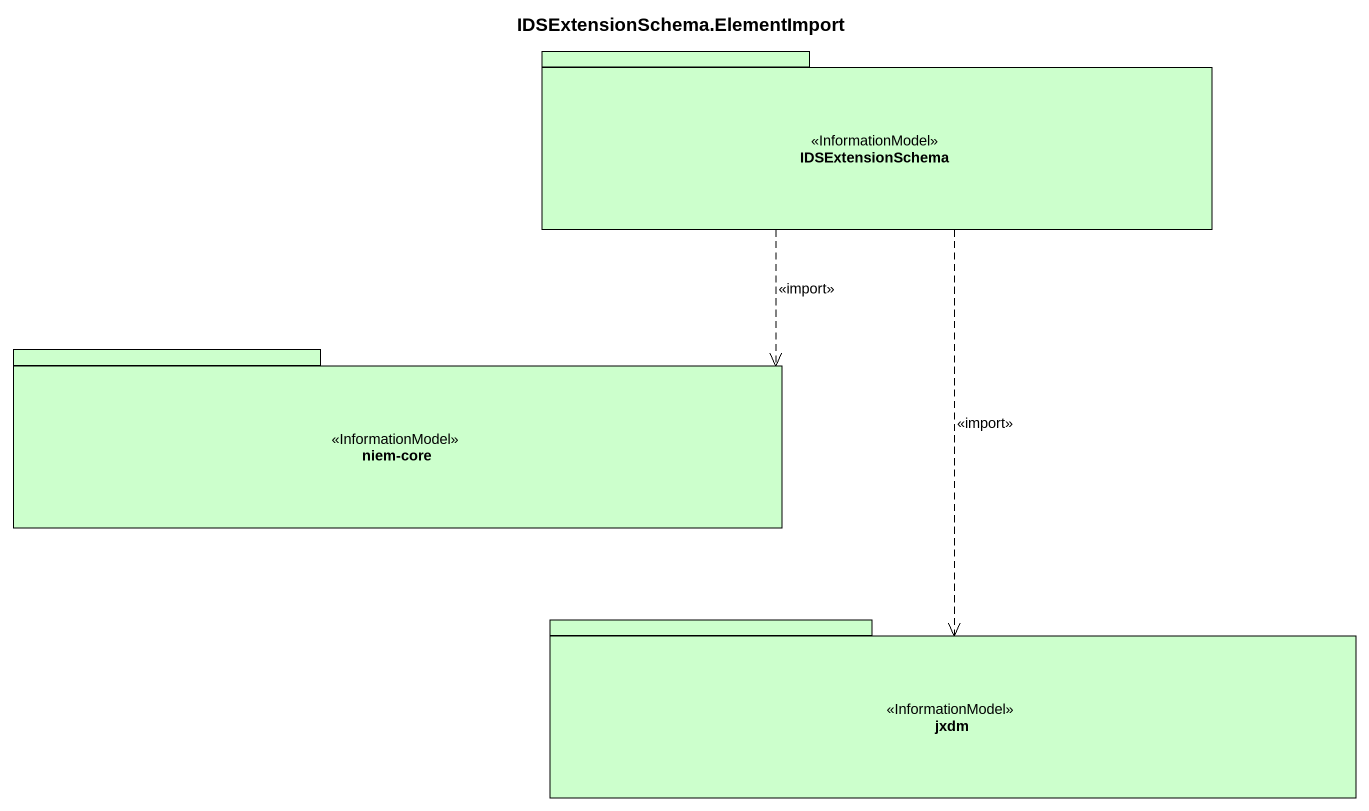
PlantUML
@startuml
title IDSExtensionSchema.ElementImport
package IDSExtensionSchema <<InformationModel>> #CCFFCC {
}
package "niem-core" as niem_core <<InformationModel>> #CCFFCC {
}
package jxdm <<InformationModel>> #CCFFCC {
}
IDSExtensionSchema ..> niem_core : <<import>>
IDSExtensionSchema ..> jxdm : <<import>>
@enduml
